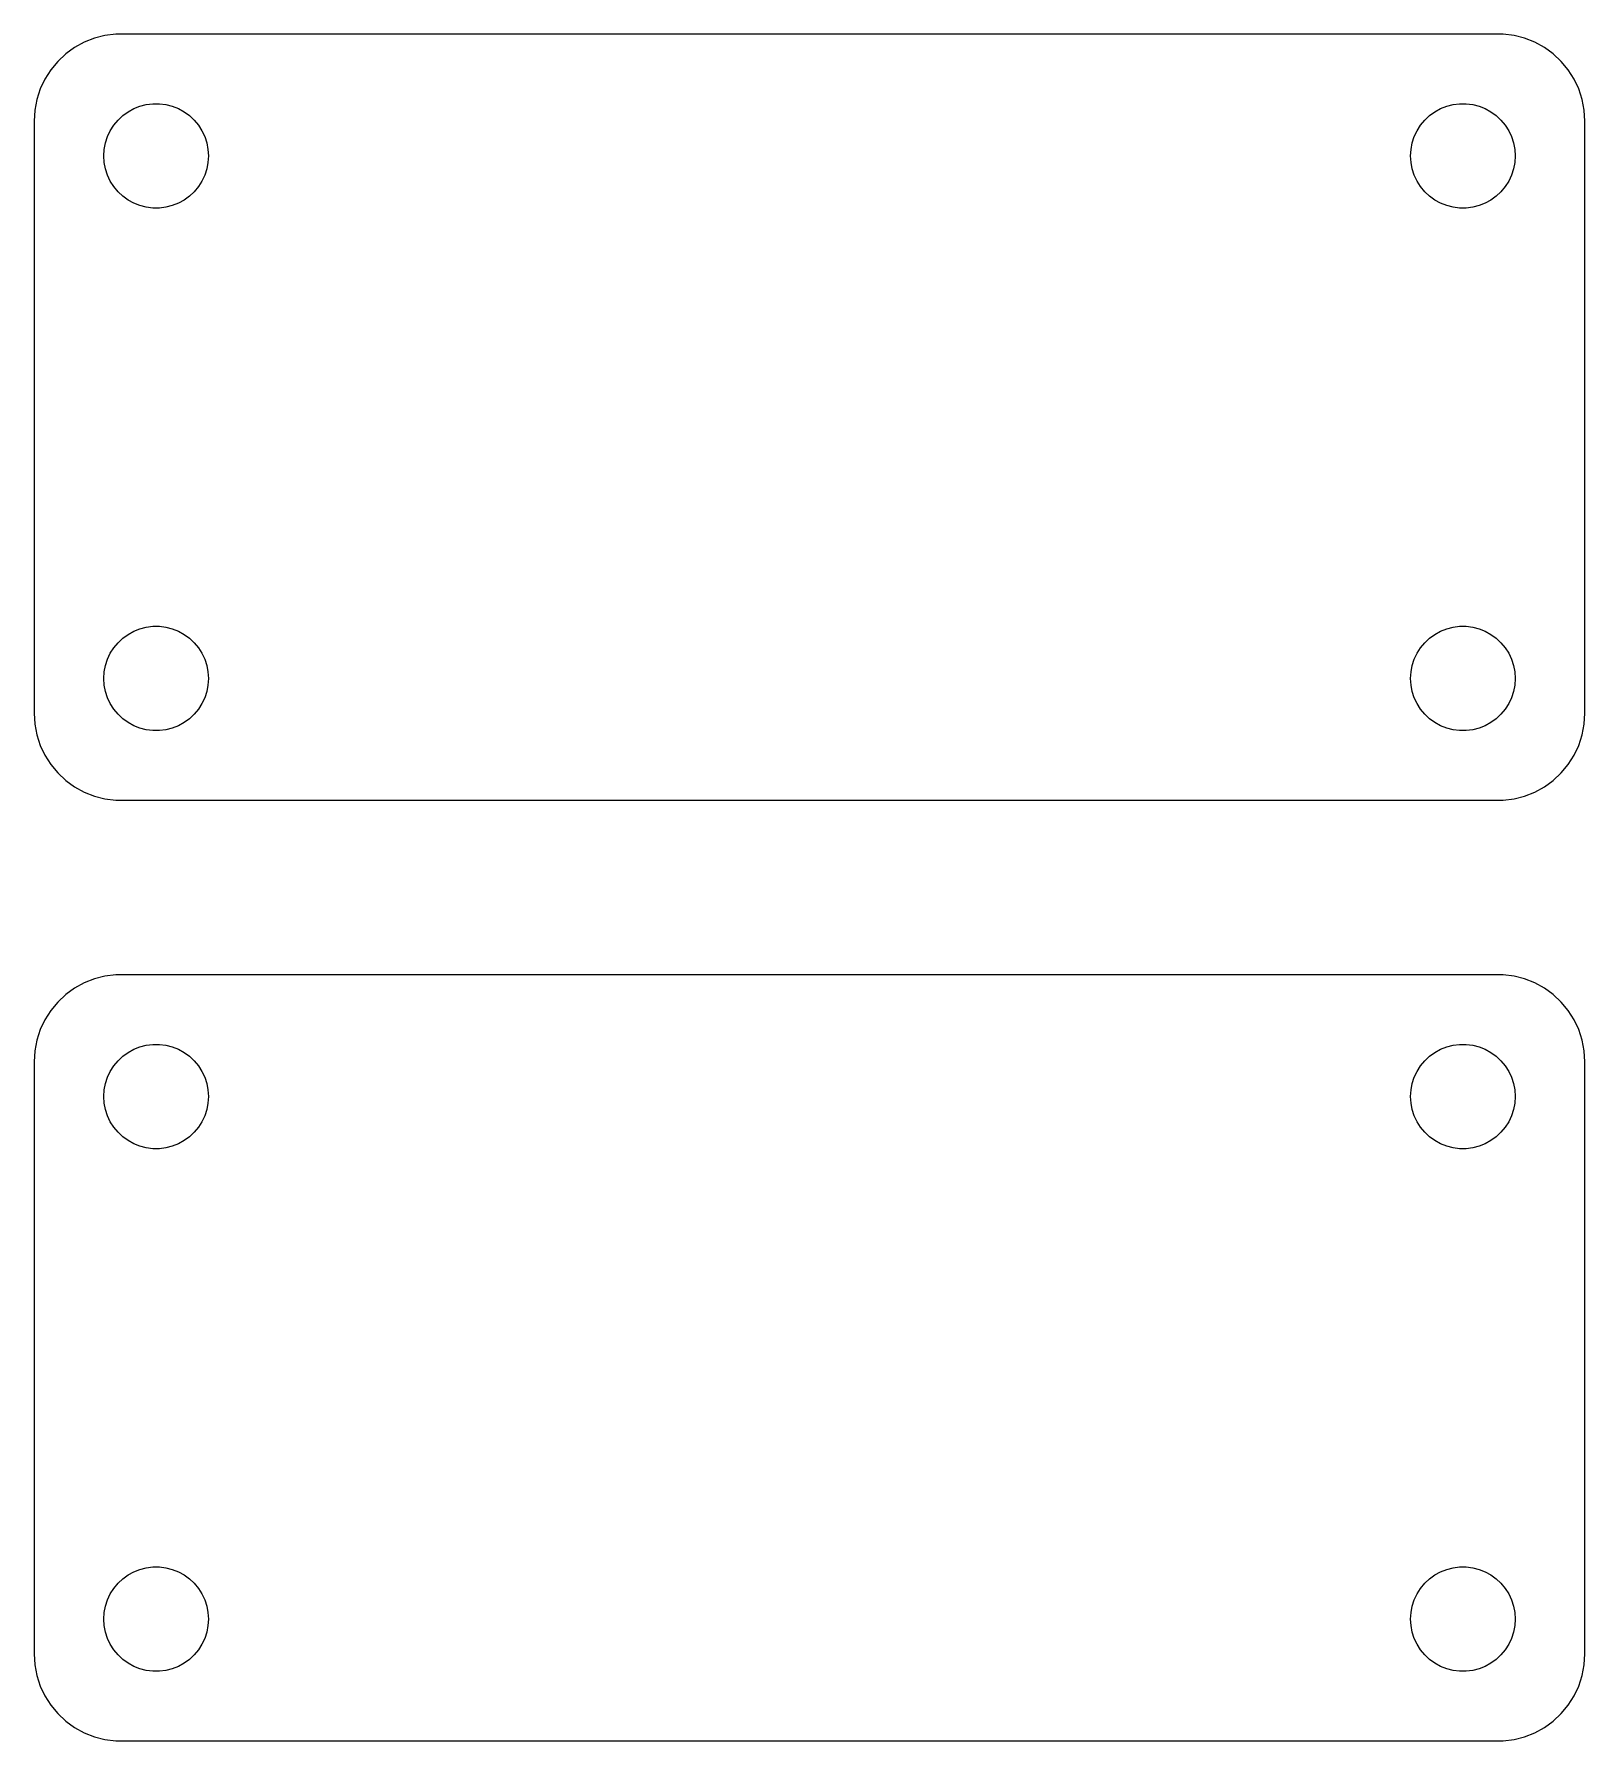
# Model space of a CAD drawing. Header units: metres. Extents: x -44.5 to 44.5, y 32 to 130.
import ezdxf

# ---------------------------------------------------------------- set-up
doc = ezdxf.new("R2010")
doc.units = ezdxf.units.M

msp = doc.modelspace()

# ---------------------------------------------------------------- linework, layer by layer
for p, q in [((-41.6289, 129.524), (-42.1791, 129.222)), ((-41.0451, 129.755), (-41.6289, 129.524)), ((-40.4369, 129.911), (-41.0451, 129.755)), ((-39.8139, 129.99), (-40.4369, 129.911)), ((39.8139, 129.99), (-39.8139, 129.99)), ((40.4369, 129.911), (39.8139, 129.99)), ((41.0451, 129.755), (40.4369, 129.911)), ((41.6289, 129.524), (41.0451, 129.755)), ((42.1791, 129.222), (41.6289, 129.524)), ((-43.1448, 128.423), (-43.5451, 127.939)), ((-42.6871, 128.853), (-43.1448, 128.423)), ((-42.1791, 129.222), (-42.6871, 128.853)), ((42.6871, 128.853), (42.1791, 129.222)), ((43.1448, 128.423), (42.6871, 128.853)), ((43.5451, 127.939), (43.1448, 128.423)), ((-43.8815, 127.409), (-44.1489, 126.841)), ((-43.5451, 127.939), (-43.8815, 127.409)), ((43.8815, 127.409), (43.5451, 127.939)), ((44.1489, 126.841), (43.8815, 127.409)), ((-44.1489, 126.841), (-44.3429, 126.243)), ((44.3429, 126.243), (44.1489, 126.841)), ((-44.4606, 125.627), (-44.5, 125)), ((-44.3429, 126.243), (-44.4606, 125.627)), ((-39.4123, 125.312), (-39.1075, 125.533)), ((-39.1075, 125.533), (-38.7773, 125.714)), ((-38.7773, 125.714), (-38.427, 125.853)), ((-38.427, 125.853), (-38.0621, 125.947)), ((-38.0621, 125.947), (-37.6884, 125.994)), ((-37.6884, 125.994), (-37.3116, 125.994)), ((-37.3116, 125.994), (-36.9379, 125.947)), ((-36.9379, 125.947), (-36.5729, 125.853)), ((-36.5729, 125.853), (-36.2227, 125.714)), ((-36.2227, 125.714), (-35.8925, 125.533)), ((-35.8925, 125.533), (-35.5877, 125.312)), ((35.5877, 125.312), (35.8925, 125.533)), ((35.8925, 125.533), (36.2227, 125.714)), ((36.2227, 125.714), (36.5729, 125.853)), ((36.5729, 125.853), (36.9379, 125.947)), ((36.9379, 125.947), (37.3116, 125.994)), ((37.3116, 125.994), (37.6884, 125.994)), ((37.6884, 125.994), (38.0621, 125.947)), ((38.0621, 125.947), (38.427, 125.853)), ((38.427, 125.853), (38.7773, 125.714)), ((38.7773, 125.714), (39.1075, 125.533)), ((39.1075, 125.533), (39.4123, 125.312)), ((44.4606, 125.627), (44.3429, 126.243)), ((44.5, 125), (44.4606, 125.627)), ((-44.5, 125), (-44.5, 91)), ((-40.2893, 124.104), (-40.1289, 124.445)), ((-40.1289, 124.445), (-39.927, 124.763)), ((-39.927, 124.763), (-39.6869, 125.054)), ((-39.6869, 125.054), (-39.4123, 125.312)), ((-35.5877, 125.312), (-35.3131, 125.054)), ((-35.3131, 125.054), (-35.0729, 124.763)), ((-35.0729, 124.763), (-34.8711, 124.445)), ((-34.8711, 124.445), (-34.7107, 124.104)), ((34.7107, 124.104), (34.8711, 124.445)), ((34.8711, 124.445), (35.0729, 124.763)), ((35.0729, 124.763), (35.3131, 125.054)), ((35.3131, 125.054), (35.5877, 125.312)), ((39.4123, 125.312), (39.6869, 125.054)), ((39.6869, 125.054), (39.927, 124.763)), ((39.927, 124.763), (40.1289, 124.445)), ((40.1289, 124.445), (40.2893, 124.104)), ((44.5, 91), (44.5, 125)), ((-40.4763, 123.376), (-40.4057, 123.746)), ((-40.4057, 123.746), (-40.2893, 124.104)), ((-34.7107, 124.104), (-34.5942, 123.746)), ((-34.5942, 123.746), (-34.5237, 123.376)), ((34.5237, 123.376), (34.5942, 123.746)), ((34.5942, 123.746), (34.7107, 124.104)), ((40.2893, 124.104), (40.4057, 123.746)), ((40.4057, 123.746), (40.4763, 123.376)), ((-40.5, 123), (-40.4763, 123.376)), ((-40.4763, 122.624), (-40.5, 123)), ((-40.4057, 122.254), (-40.4763, 122.624)), ((-34.5237, 122.624), (-34.5942, 122.254)), ((-34.5237, 123.376), (-34.5, 123)), ((-34.5, 123), (-34.5237, 122.624)), ((34.5, 123), (34.5237, 123.376)), ((34.5237, 122.624), (34.5, 123)), ((34.5942, 122.254), (34.5237, 122.624)), ((40.4763, 122.624), (40.4057, 122.254)), ((40.4763, 123.376), (40.5, 123)), ((40.5, 123), (40.4763, 122.624)), ((-40.2893, 121.896), (-40.4057, 122.254)), ((-40.1289, 121.555), (-40.2893, 121.896)), ((-39.927, 121.237), (-40.1289, 121.555)), ((-34.8711, 121.555), (-35.0729, 121.237)), ((-34.7107, 121.896), (-34.8711, 121.555)), ((-34.5942, 122.254), (-34.7107, 121.896)), ((34.7107, 121.896), (34.5942, 122.254)), ((34.8711, 121.555), (34.7107, 121.896)), ((35.0729, 121.237), (34.8711, 121.555)), ((40.1289, 121.555), (39.927, 121.237)), ((40.2893, 121.896), (40.1289, 121.555)), ((40.4057, 122.254), (40.2893, 121.896)), ((-39.6869, 120.946), (-39.927, 121.237)), ((-39.4123, 120.688), (-39.6869, 120.946)), ((-39.1075, 120.467), (-39.4123, 120.688)), ((-35.5877, 120.688), (-35.8925, 120.467)), ((-35.3131, 120.946), (-35.5877, 120.688)), ((-35.0729, 121.237), (-35.3131, 120.946)), ((35.3131, 120.946), (35.0729, 121.237)), ((35.5877, 120.688), (35.3131, 120.946)), ((35.8925, 120.467), (35.5877, 120.688)), ((39.4123, 120.688), (39.1075, 120.467)), ((39.6869, 120.946), (39.4123, 120.688)), ((39.927, 121.237), (39.6869, 120.946)), ((-38.7773, 120.286), (-39.1075, 120.467)), ((-38.427, 120.147), (-38.7773, 120.286)), ((-38.0621, 120.053), (-38.427, 120.147)), ((-37.6884, 120.006), (-38.0621, 120.053)), ((-37.3116, 120.006), (-37.6884, 120.006)), ((-36.9379, 120.053), (-37.3116, 120.006)), ((-36.5729, 120.147), (-36.9379, 120.053)), ((-36.2227, 120.286), (-36.5729, 120.147)), ((-35.8925, 120.467), (-36.2227, 120.286)), ((36.2227, 120.286), (35.8925, 120.467)), ((36.5729, 120.147), (36.2227, 120.286)), ((36.9379, 120.053), (36.5729, 120.147)), ((37.3116, 120.006), (36.9379, 120.053)), ((37.6884, 120.006), (37.3116, 120.006)), ((38.0621, 120.053), (37.6884, 120.006)), ((38.427, 120.147), (38.0621, 120.053)), ((38.7773, 120.286), (38.427, 120.147)), ((39.1075, 120.467), (38.7773, 120.286)), ((-39.927, 94.7634), (-39.6869, 95.0536)), ((-39.6869, 95.0536), (-39.4123, 95.3116)), ((-39.4123, 95.3116), (-39.1075, 95.533)), ((-39.1075, 95.533), (-38.7773, 95.7145)), ((-38.7773, 95.7145), (-38.427, 95.8532)), ((-38.427, 95.8532), (-38.0621, 95.9469)), ((-38.0621, 95.9469), (-37.6884, 95.9941)), ((-37.6884, 95.9941), (-37.3116, 95.9941)), ((-37.3116, 95.9941), (-36.9379, 95.9469)), ((-36.9379, 95.9469), (-36.5729, 95.8532)), ((-36.5729, 95.8532), (-36.2227, 95.7145)), ((-36.2227, 95.7145), (-35.8925, 95.533)), ((-35.8925, 95.533), (-35.5877, 95.3116)), ((-35.5877, 95.3116), (-35.3131, 95.0536)), ((-35.3131, 95.0536), (-35.0729, 94.7634)), ((35.0729, 94.7634), (35.3131, 95.0536)), ((35.3131, 95.0536), (35.5877, 95.3116)), ((35.5877, 95.3116), (35.8925, 95.533)), ((35.8925, 95.533), (36.2227, 95.7145)), ((36.2227, 95.7145), (36.5729, 95.8532)), ((36.5729, 95.8532), (36.9379, 95.9469)), ((36.9379, 95.9469), (37.3116, 95.9941)), ((37.3116, 95.9941), (37.6884, 95.9941)), ((37.6884, 95.9941), (38.0621, 95.9469)), ((38.0621, 95.9469), (38.427, 95.8532)), ((38.427, 95.8532), (38.7773, 95.7145)), ((38.7773, 95.7145), (39.1075, 95.533)), ((39.1075, 95.533), (39.4123, 95.3116)), ((39.4123, 95.3116), (39.6869, 95.0536)), ((39.6869, 95.0536), (39.927, 94.7634)), ((-40.4057, 93.7461), (-40.2893, 94.1044)), ((-40.2893, 94.1044), (-40.1289, 94.4453)), ((-40.1289, 94.4453), (-39.927, 94.7634)), ((-35.0729, 94.7634), (-34.8711, 94.4453)), ((-34.8711, 94.4453), (-34.7107, 94.1044)), ((-34.7107, 94.1044), (-34.5942, 93.7461)), ((34.5942, 93.7461), (34.7107, 94.1044)), ((34.7107, 94.1044), (34.8711, 94.4453)), ((34.8711, 94.4453), (35.0729, 94.7634)), ((39.927, 94.7634), (40.1289, 94.4453)), ((40.1289, 94.4453), (40.2893, 94.1044)), ((40.2893, 94.1044), (40.4057, 93.7461)), ((-40.5, 93), (-40.4763, 93.376)), ((-40.4763, 93.376), (-40.4057, 93.7461)), ((-34.5942, 93.7461), (-34.5237, 93.376)), ((-34.5237, 93.376), (-34.5, 93)), ((34.5, 93), (34.5237, 93.376)), ((34.5237, 93.376), (34.5942, 93.7461)), ((40.4057, 93.7461), (40.4763, 93.376)), ((40.4763, 93.376), (40.5, 93)), ((-40.4763, 92.624), (-40.5, 93)), ((-40.4057, 92.2539), (-40.4763, 92.624)), ((-40.2893, 91.8956), (-40.4057, 92.2539)), ((-34.5942, 92.2539), (-34.7107, 91.8956)), ((-34.5237, 92.624), (-34.5942, 92.2539)), ((-34.5, 93), (-34.5237, 92.624)), ((34.5237, 92.624), (34.5, 93)), ((34.5942, 92.2539), (34.5237, 92.624)), ((34.7107, 91.8956), (34.5942, 92.2539)), ((40.4057, 92.2539), (40.2893, 91.8956)), ((40.4763, 92.624), (40.4057, 92.2539)), ((40.5, 93), (40.4763, 92.624)), ((-40.1289, 91.5547), (-40.2893, 91.8956)), ((-39.927, 91.2366), (-40.1289, 91.5547)), ((-39.6869, 90.9464), (-39.927, 91.2366)), ((-35.0729, 91.2366), (-35.3131, 90.9464)), ((-34.8711, 91.5547), (-35.0729, 91.2366)), ((-34.7107, 91.8956), (-34.8711, 91.5547)), ((34.8711, 91.5547), (34.7107, 91.8956)), ((35.0729, 91.2366), (34.8711, 91.5547)), ((35.3131, 90.9464), (35.0729, 91.2366)), ((39.927, 91.2366), (39.6869, 90.9464)), ((40.1289, 91.5547), (39.927, 91.2366)), ((40.2893, 91.8956), (40.1289, 91.5547)), ((-44.5, 91), (-44.4606, 90.3733)), ((-44.4606, 90.3733), (-44.3429, 89.7566)), ((-39.4123, 90.6885), (-39.6869, 90.9464)), ((-39.1075, 90.467), (-39.4123, 90.6885)), ((-38.7773, 90.2855), (-39.1075, 90.467)), ((-38.427, 90.1468), (-38.7773, 90.2855)), ((-38.0621, 90.0531), (-38.427, 90.1468)), ((-36.5729, 90.1468), (-36.9379, 90.0531)), ((-36.2227, 90.2855), (-36.5729, 90.1468)), ((-35.8925, 90.467), (-36.2227, 90.2855)), ((-35.5877, 90.6885), (-35.8925, 90.467)), ((-35.3131, 90.9464), (-35.5877, 90.6885)), ((35.5877, 90.6885), (35.3131, 90.9464)), ((35.8925, 90.467), (35.5877, 90.6885)), ((36.2227, 90.2855), (35.8925, 90.467)), ((36.5729, 90.1468), (36.2227, 90.2855)), ((36.9379, 90.0531), (36.5729, 90.1468)), ((38.427, 90.1468), (38.0621, 90.0531)), ((38.7773, 90.2855), (38.427, 90.1468)), ((39.1075, 90.467), (38.7773, 90.2855)), ((39.4123, 90.6885), (39.1075, 90.467)), ((39.6869, 90.9464), (39.4123, 90.6885)), ((44.3429, 89.7566), (44.4606, 90.3733)), ((44.4606, 90.3733), (44.5, 91)), ((-44.3429, 89.7566), (-44.1489, 89.1594)), ((-37.6884, 90.0059), (-38.0621, 90.0531)), ((-37.3116, 90.0059), (-37.6884, 90.0059)), ((-36.9379, 90.0531), (-37.3116, 90.0059)), ((37.3116, 90.0059), (36.9379, 90.0531)), ((37.6884, 90.0059), (37.3116, 90.0059)), ((38.0621, 90.0531), (37.6884, 90.0059)), ((44.1489, 89.1594), (44.3429, 89.7566)), ((-44.1489, 89.1594), (-43.8815, 88.5912)), ((-43.8815, 88.5912), (-43.5451, 88.0611)), ((43.5451, 88.0611), (43.8815, 88.5912)), ((43.8815, 88.5912), (44.1489, 89.1594)), ((-43.5451, 88.0611), (-43.1448, 87.5773)), ((-43.1448, 87.5773), (-42.6871, 87.1474)), ((42.6871, 87.1474), (43.1448, 87.5773)), ((43.1448, 87.5773), (43.5451, 88.0611)), ((-42.6871, 87.1474), (-42.1791, 86.7784)), ((-42.1791, 86.7784), (-41.6289, 86.4759)), ((-41.6289, 86.4759), (-41.0451, 86.2447)), ((-41.0451, 86.2447), (-40.4369, 86.0886)), ((40.4369, 86.0886), (41.0451, 86.2447)), ((41.0451, 86.2447), (41.6289, 86.4759)), ((41.6289, 86.4759), (42.1791, 86.7784)), ((42.1791, 86.7784), (42.6871, 87.1474)), ((-40.4369, 86.0886), (-39.8139, 86.0099)), ((-39.8139, 86.0099), (39.8139, 86.0099)), ((39.8139, 86.0099), (40.4369, 86.0886)), ((-41.6289, 75.5241), (-42.1791, 75.2216)), ((-41.0451, 75.7553), (-41.6289, 75.5241)), ((-40.4369, 75.9114), (-41.0451, 75.7553)), ((-39.8139, 75.9901), (-40.4369, 75.9114)), ((39.8139, 75.9901), (-39.8139, 75.9901)), ((40.4369, 75.9114), (39.8139, 75.9901)), ((41.0451, 75.7553), (40.4369, 75.9114)), ((41.6289, 75.5241), (41.0451, 75.7553)), ((42.1791, 75.2216), (41.6289, 75.5241)), ((-42.6871, 74.8526), (-43.1448, 74.4227)), ((-42.1791, 75.2216), (-42.6871, 74.8526)), ((42.6871, 74.8526), (42.1791, 75.2216)), ((43.1448, 74.4227), (42.6871, 74.8526)), ((-43.5451, 73.9389), (-43.8815, 73.4088)), ((-43.1448, 74.4227), (-43.5451, 73.9389)), ((43.5451, 73.9389), (43.1448, 74.4227)), ((43.8815, 73.4088), (43.5451, 73.9389)), ((-44.1489, 72.8406), (-44.3429, 72.2434)), ((-43.8815, 73.4088), (-44.1489, 72.8406)), ((44.1489, 72.8406), (43.8815, 73.4088)), ((44.3429, 72.2434), (44.1489, 72.8406)), ((-44.4606, 71.6267), (-44.5, 71)), ((-44.3429, 72.2434), (-44.4606, 71.6267)), ((-39.4123, 71.3115), (-39.1075, 71.533)), ((-39.1075, 71.533), (-38.7773, 71.7145)), ((-38.7773, 71.7145), (-38.427, 71.8532)), ((-38.427, 71.8532), (-38.0621, 71.9469)), ((-38.0621, 71.9469), (-37.6884, 71.9941)), ((-37.6884, 71.9941), (-37.3116, 71.9941)), ((-37.3116, 71.9941), (-36.9379, 71.9469)), ((-36.9379, 71.9469), (-36.5729, 71.8532)), ((-36.5729, 71.8532), (-36.2227, 71.7145)), ((-36.2227, 71.7145), (-35.8925, 71.533)), ((-35.8925, 71.533), (-35.5877, 71.3115)), ((35.5877, 71.3115), (35.8925, 71.533)), ((35.8925, 71.533), (36.2227, 71.7145)), ((36.2227, 71.7145), (36.5729, 71.8532)), ((36.5729, 71.8532), (36.9379, 71.9469)), ((36.9379, 71.9469), (37.3116, 71.9941)), ((37.3116, 71.9941), (37.6884, 71.9941)), ((37.6884, 71.9941), (38.0621, 71.9469)), ((38.0621, 71.9469), (38.427, 71.8532)), ((38.427, 71.8532), (38.7773, 71.7145)), ((38.7773, 71.7145), (39.1075, 71.533)), ((39.1075, 71.533), (39.4123, 71.3115)), ((44.4606, 71.6267), (44.3429, 72.2434)), ((44.5, 71), (44.4606, 71.6267)), ((-44.5, 71), (-44.5, 37)), ((-40.1289, 70.4453), (-39.927, 70.7634)), ((-39.927, 70.7634), (-39.6869, 71.0536)), ((-39.6869, 71.0536), (-39.4123, 71.3115)), ((-35.5877, 71.3115), (-35.3131, 71.0536)), ((-35.3131, 71.0536), (-35.0729, 70.7634)), ((-35.0729, 70.7634), (-34.8711, 70.4453)), ((34.8711, 70.4453), (35.0729, 70.7634)), ((35.0729, 70.7634), (35.3131, 71.0536)), ((35.3131, 71.0536), (35.5877, 71.3115)), ((39.4123, 71.3115), (39.6869, 71.0536)), ((39.6869, 71.0536), (39.927, 70.7634)), ((39.927, 70.7634), (40.1289, 70.4453)), ((44.5, 37), (44.5, 71)), ((-40.4763, 69.376), (-40.4057, 69.7461)), ((-40.4057, 69.7461), (-40.2893, 70.1044)), ((-40.2893, 70.1044), (-40.1289, 70.4453)), ((-34.8711, 70.4453), (-34.7107, 70.1044)), ((-34.7107, 70.1044), (-34.5942, 69.7461)), ((-34.5942, 69.7461), (-34.5237, 69.376)), ((34.5237, 69.376), (34.5942, 69.7461)), ((34.5942, 69.7461), (34.7107, 70.1044)), ((34.7107, 70.1044), (34.8711, 70.4453)), ((40.1289, 70.4453), (40.2893, 70.1044)), ((40.2893, 70.1044), (40.4057, 69.7461)), ((40.4057, 69.7461), (40.4763, 69.376)), ((-40.5, 69), (-40.4763, 69.376)), ((-40.4763, 68.624), (-40.5, 69)), ((-40.4057, 68.2539), (-40.4763, 68.624)), ((-34.5237, 68.624), (-34.5942, 68.2539)), ((-34.5237, 69.376), (-34.5, 69)), ((-34.5, 69), (-34.5237, 68.624)), ((34.5, 69), (34.5237, 69.376)), ((34.5237, 68.624), (34.5, 69)), ((34.5942, 68.2539), (34.5237, 68.624)), ((40.4763, 68.624), (40.4057, 68.2539)), ((40.4763, 69.376), (40.5, 69)), ((40.5, 69), (40.4763, 68.624)), ((-40.2893, 67.8956), (-40.4057, 68.2539)), ((-40.1289, 67.5547), (-40.2893, 67.8956)), ((-34.7107, 67.8956), (-34.8711, 67.5547)), ((-34.5942, 68.2539), (-34.7107, 67.8956)), ((34.7107, 67.8956), (34.5942, 68.2539)), ((34.8711, 67.5547), (34.7107, 67.8956)), ((40.2893, 67.8956), (40.1289, 67.5547)), ((40.4057, 68.2539), (40.2893, 67.8956)), ((-39.927, 67.2366), (-40.1289, 67.5547)), ((-39.6869, 66.9464), (-39.927, 67.2366)), ((-39.4123, 66.6884), (-39.6869, 66.9464)), ((-39.1075, 66.467), (-39.4123, 66.6884)), ((-35.5877, 66.6884), (-35.8925, 66.467)), ((-35.3131, 66.9464), (-35.5877, 66.6884)), ((-35.0729, 67.2366), (-35.3131, 66.9464)), ((-34.8711, 67.5547), (-35.0729, 67.2366)), ((35.0729, 67.2366), (34.8711, 67.5547)), ((35.3131, 66.9464), (35.0729, 67.2366)), ((35.5877, 66.6884), (35.3131, 66.9464)), ((35.8925, 66.467), (35.5877, 66.6884)), ((39.4123, 66.6884), (39.1075, 66.467)), ((39.6869, 66.9464), (39.4123, 66.6884)), ((39.927, 67.2366), (39.6869, 66.9464)), ((40.1289, 67.5547), (39.927, 67.2366)), ((-38.7773, 66.2855), (-39.1075, 66.467)), ((-38.427, 66.1468), (-38.7773, 66.2855)), ((-38.0621, 66.0531), (-38.427, 66.1468)), ((-37.6884, 66.0059), (-38.0621, 66.0531)), ((-37.3116, 66.0059), (-37.6884, 66.0059)), ((-36.9379, 66.0531), (-37.3116, 66.0059)), ((-36.5729, 66.1468), (-36.9379, 66.0531)), ((-36.2227, 66.2855), (-36.5729, 66.1468)), ((-35.8925, 66.467), (-36.2227, 66.2855)), ((36.2227, 66.2855), (35.8925, 66.467)), ((36.5729, 66.1468), (36.2227, 66.2855)), ((36.9379, 66.0531), (36.5729, 66.1468)), ((37.3116, 66.0059), (36.9379, 66.0531)), ((37.6884, 66.0059), (37.3116, 66.0059)), ((38.0621, 66.0531), (37.6884, 66.0059)), ((38.427, 66.1468), (38.0621, 66.0531)), ((38.7773, 66.2855), (38.427, 66.1468)), ((39.1075, 66.467), (38.7773, 66.2855)), ((-39.6869, 41.0536), (-39.4123, 41.3116)), ((-39.4123, 41.3116), (-39.1075, 41.533)), ((-39.1075, 41.533), (-38.7773, 41.7145)), ((-38.7773, 41.7145), (-38.427, 41.8532)), ((-38.427, 41.8532), (-38.0621, 41.9469)), ((-38.0621, 41.9469), (-37.6884, 41.9941)), ((-37.6884, 41.9941), (-37.3116, 41.9941)), ((-37.3116, 41.9941), (-36.9379, 41.9469)), ((-36.9379, 41.9469), (-36.5729, 41.8532)), ((-36.5729, 41.8532), (-36.2227, 41.7145)), ((-36.2227, 41.7145), (-35.8925, 41.533)), ((-35.8925, 41.533), (-35.5877, 41.3116)), ((-35.5877, 41.3116), (-35.3131, 41.0536)), ((35.3131, 41.0536), (35.5877, 41.3116)), ((35.5877, 41.3116), (35.8925, 41.533)), ((35.8925, 41.533), (36.2227, 41.7145)), ((36.2227, 41.7145), (36.5729, 41.8532)), ((36.5729, 41.8532), (36.9379, 41.9469)), ((36.9379, 41.9469), (37.3116, 41.9941)), ((37.3116, 41.9941), (37.6884, 41.9941)), ((37.6884, 41.9941), (38.0621, 41.9469)), ((38.0621, 41.9469), (38.427, 41.8532)), ((38.427, 41.8532), (38.7773, 41.7145)), ((38.7773, 41.7145), (39.1075, 41.533)), ((39.1075, 41.533), (39.4123, 41.3116)), ((39.4123, 41.3116), (39.6869, 41.0536)), ((-40.2893, 40.1044), (-40.1289, 40.4453)), ((-40.1289, 40.4453), (-39.927, 40.7634)), ((-39.927, 40.7634), (-39.6869, 41.0536)), ((-35.3131, 41.0536), (-35.0729, 40.7634)), ((-35.0729, 40.7634), (-34.8711, 40.4453)), ((-34.8711, 40.4453), (-34.7107, 40.1044)), ((34.7107, 40.1044), (34.8711, 40.4453)), ((34.8711, 40.4453), (35.0729, 40.7634)), ((35.0729, 40.7634), (35.3131, 41.0536)), ((39.6869, 41.0536), (39.927, 40.7634)), ((39.927, 40.7634), (40.1289, 40.4453)), ((40.1289, 40.4453), (40.2893, 40.1044)), ((-40.5, 39), (-40.4763, 39.376)), ((-40.4763, 39.376), (-40.4057, 39.7461)), ((-40.4057, 39.7461), (-40.2893, 40.1044)), ((-34.7107, 40.1044), (-34.5942, 39.7461)), ((-34.5942, 39.7461), (-34.5237, 39.376)), ((-34.5237, 39.376), (-34.5, 39)), ((34.5, 39), (34.5237, 39.376)), ((34.5237, 39.376), (34.5942, 39.7461)), ((34.5942, 39.7461), (34.7107, 40.1044)), ((40.2893, 40.1044), (40.4057, 39.7461)), ((40.4057, 39.7461), (40.4763, 39.376)), ((40.4763, 39.376), (40.5, 39)), ((-40.4763, 38.624), (-40.5, 39)), ((-40.4057, 38.2539), (-40.4763, 38.624)), ((-40.2893, 37.8956), (-40.4057, 38.2539)), ((-34.5942, 38.2539), (-34.7107, 37.8956)), ((-34.5237, 38.624), (-34.5942, 38.2539)), ((-34.5, 39), (-34.5237, 38.624)), ((34.5237, 38.624), (34.5, 39)), ((34.5942, 38.2539), (34.5237, 38.624)), ((34.7107, 37.8956), (34.5942, 38.2539)), ((40.4057, 38.2539), (40.2893, 37.8956)), ((40.4763, 38.624), (40.4057, 38.2539)), ((40.5, 39), (40.4763, 38.624)), ((-40.1289, 37.5547), (-40.2893, 37.8956)), ((-39.927, 37.2366), (-40.1289, 37.5547)), ((-39.6869, 36.9464), (-39.927, 37.2366)), ((-35.0729, 37.2366), (-35.3131, 36.9464)), ((-34.8711, 37.5547), (-35.0729, 37.2366)), ((-34.7107, 37.8956), (-34.8711, 37.5547)), ((34.8711, 37.5547), (34.7107, 37.8956)), ((35.0729, 37.2366), (34.8711, 37.5547)), ((35.3131, 36.9464), (35.0729, 37.2366)), ((39.927, 37.2366), (39.6869, 36.9464)), ((40.1289, 37.5547), (39.927, 37.2366)), ((40.2893, 37.8956), (40.1289, 37.5547)), ((-44.5, 37), (-44.4606, 36.3733)), ((-44.4606, 36.3733), (-44.3429, 35.7566)), ((-39.4123, 36.6885), (-39.6869, 36.9464)), ((-39.1075, 36.467), (-39.4123, 36.6885)), ((-38.7773, 36.2855), (-39.1075, 36.467)), ((-38.427, 36.1468), (-38.7773, 36.2855)), ((-36.2227, 36.2855), (-36.5729, 36.1468)), ((-35.8925, 36.467), (-36.2227, 36.2855)), ((-35.5877, 36.6885), (-35.8925, 36.467)), ((-35.3131, 36.9464), (-35.5877, 36.6885)), ((35.5877, 36.6885), (35.3131, 36.9464)), ((35.8925, 36.467), (35.5877, 36.6885)), ((36.2227, 36.2855), (35.8925, 36.467)), ((36.5729, 36.1468), (36.2227, 36.2855)), ((38.7773, 36.2855), (38.427, 36.1468)), ((39.1075, 36.467), (38.7773, 36.2855)), ((39.4123, 36.6885), (39.1075, 36.467)), ((39.6869, 36.9464), (39.4123, 36.6885)), ((44.3429, 35.7566), (44.4606, 36.3733)), ((44.4606, 36.3733), (44.5, 37)), ((-44.3429, 35.7566), (-44.1489, 35.1594)), ((-38.0621, 36.0531), (-38.427, 36.1468)), ((-37.6884, 36.0059), (-38.0621, 36.0531)), ((-37.3116, 36.0059), (-37.6884, 36.0059)), ((-36.9379, 36.0531), (-37.3116, 36.0059)), ((-36.5729, 36.1468), (-36.9379, 36.0531)), ((36.9379, 36.0531), (36.5729, 36.1468)), ((37.3116, 36.0059), (36.9379, 36.0531)), ((37.6884, 36.0059), (37.3116, 36.0059)), ((38.0621, 36.0531), (37.6884, 36.0059)), ((38.427, 36.1468), (38.0621, 36.0531)), ((44.1489, 35.1594), (44.3429, 35.7566)), ((-44.1489, 35.1594), (-43.8815, 34.5912)), ((-43.8815, 34.5912), (-43.5451, 34.0611)), ((43.5451, 34.0611), (43.8815, 34.5912)), ((43.8815, 34.5912), (44.1489, 35.1594)), ((-43.5451, 34.0611), (-43.1448, 33.5773)), ((-43.1448, 33.5773), (-42.6871, 33.1474)), ((42.6871, 33.1474), (43.1448, 33.5773)), ((43.1448, 33.5773), (43.5451, 34.0611)), ((-42.6871, 33.1474), (-42.1791, 32.7784)), ((-42.1791, 32.7784), (-41.6289, 32.4759)), ((-41.6289, 32.4759), (-41.0451, 32.2447)), ((41.0451, 32.2447), (41.6289, 32.4759)), ((41.6289, 32.4759), (42.1791, 32.7784)), ((42.1791, 32.7784), (42.6871, 33.1474)), ((-41.0451, 32.2447), (-40.4369, 32.0886)), ((-40.4369, 32.0886), (-39.8139, 32.0099)), ((-39.8139, 32.0099), (39.8139, 32.0099)), ((39.8139, 32.0099), (40.4369, 32.0886)), ((40.4369, 32.0886), (41.0451, 32.2447))]:
    msp.add_line(p, q)

doc.saveas('drawing.dxf')
